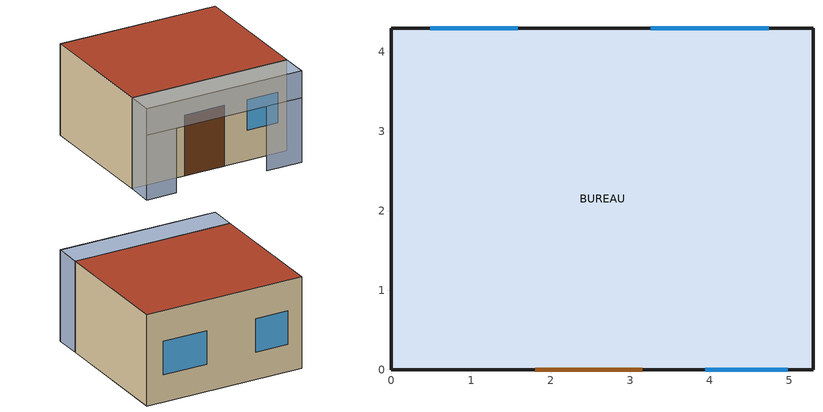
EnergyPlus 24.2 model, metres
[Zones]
BUREAU
 floor ground (Exterior Floor): 5.3,4.3 5.3,0 0,0 0,4.3 z0
 wall outside (Exterior Wall): 5.3,4.3 0,4.3 0,0 5.3,0 5.3,4.3 z0:3
 window (Exterior Window): 4.74,4.3 3.26,4.3 / 1.58,4.3 0.48,4.3 z0.9:2; 3.94,0 4.98,0 z1:2
 door (Exterior Door): 1.81,0 3.16,0 z0:2
 roof outside (Exterior Roof): 0,4.3 0,0 5.3,0 5.3,4.3 z3
shading: 0,0 0,-0.9 / 5.3,-0.9 5.3,0 z0:3; 0,-0.9 1,-0.9 / 4.1,-0.9 5.3,-0.9 z0:2.12; 0,-0.9 5.3,-0.9 z2.12:3; 0,0 0,-0.9 5.3,-0.9 5.3,0 z3
[Building]
Bureau: North Axis {deg}=0; Terrain=City; Loads Convergence Tolerance Value {W}=0.04; Temperature Convergence Tolerance Value {deltaC}=0.4; Solar Distribution=FullInteriorAndExterior; Maximum Number of Warmup Days=25
[Site:Location]
ESP_DAKAR: Latitude {deg}=14.73; Longitude {deg}=-17.5; Time Zone {hr}=0; Elevation {m}=24
[Site:GroundTemperature:BuildingSurface]
25, 25, 25, 25, 25, 25, 25, 25, 25, 25, 25, 25
[Material]
Name | Roughness | Thickness {m} | Conductivity {W/m-K} | Density {kg/m3} | Specific Heat {J/kg-K} | Thermal Absorptance | Solar Absorptance | Visible Absorptance
G05 25mm wood | Smooth | 0.0254 | 0.5 | 608 | 1630
Mur_BTC | Smooth | 0.3 | 0.65 | 1900 | 1080 | 0.35 | 0.7 | 0.7
Beton 15 cm | Rough | 0.15 | 0.95 | 2200 | 840 | 0.35 | 0.9 | 0.7
Enduit BTC | Smooth | 0.015 | 0.65 | 1000 | 800 | 0.9 | 0.7 | 0.7
Toiture | Smooth | 0.015 | 0.95 | 1800 | 800 | 0.9 | 0.7 | 0.7
[WindowMaterial:Glazing]
Clear 3mm: Optical Data Type=SpectralAverage; Thickness {m}=0.003; Solar Transmittance at Normal Incidence=0.837; Front Side Solar Reflectance at Normal Incidence=0.075; Back Side Solar Reflectance at Normal Incidence=0.075; Visible Transmittance at Normal Incidence=0.898; Front Side Visible Reflectance at Normal Incidence=0.081; Back Side Visible Reflectance at Normal Incidence=0.081; Infrared Transmittance at Normal Incidence=0; Front Side Infrared Hemispherical Emissivity=0.84; Back Side Infrared Hemispherical Emissivity=0.84; Conductivity {W/m-K}=0.9
[Construction]
Exterior Floor: Beton 15 cm
Exterior Wall: Mur_BTC, Enduit BTC
Exterior Roof: Toiture
Exterior Window: Clear 3mm
Exterior Door: G05 25mm wood
[Zone]
BUREAU: Multiplier=1
[ZoneInfiltration:DesignFlowRate]
Infiltration: Zone or ZoneList or Space or SpaceList=BUREAU; Schedule=Infiltration Schedule; Design Flow Rate Calculation Method=Flow/Zone; Design Flow Rate {m3/s}=3; Air Changes per Hour {1/hr}=0.2; Constant Term Coefficient=1
[ZoneVentilation:DesignFlowRate]
ventilation: Zone or ZoneList=BUREAU; Schedule=Always On; Design Flow Rate Calculation Method=AirChanges/Hour; Ventilation Type=Natural; Fan Total Efficiency=1; Constant Term Coefficient=1; Minimum Indoor Temperature {C}=-100; Maximum Indoor Temperature {C}=100; Delta Temperature {deltaC}=-100; Minimum Outdoor Temperature {C}=-100; Maximum Outdoor Temperature {C}=100; Maximum Wind Speed {m/s}=40
[Schedule:Compact]
Infiltration Schedule: Through: 12/31, For: Weekdays SummerDesignDay, Until: 06:00, 1, Until: 22:00, 0, Until: 24:00, 1, For: Saturday WinterDesignDay, Until: 06:00, 1, Until: 18:00, 0, Until: 24:00, 1, For: Sunday Holidays AllOtherDays, Until: 24:00, 1
Always On: Through: 12/31, For: AllDays, Until: 24:00, 1
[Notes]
Daylight Saving Period in US
